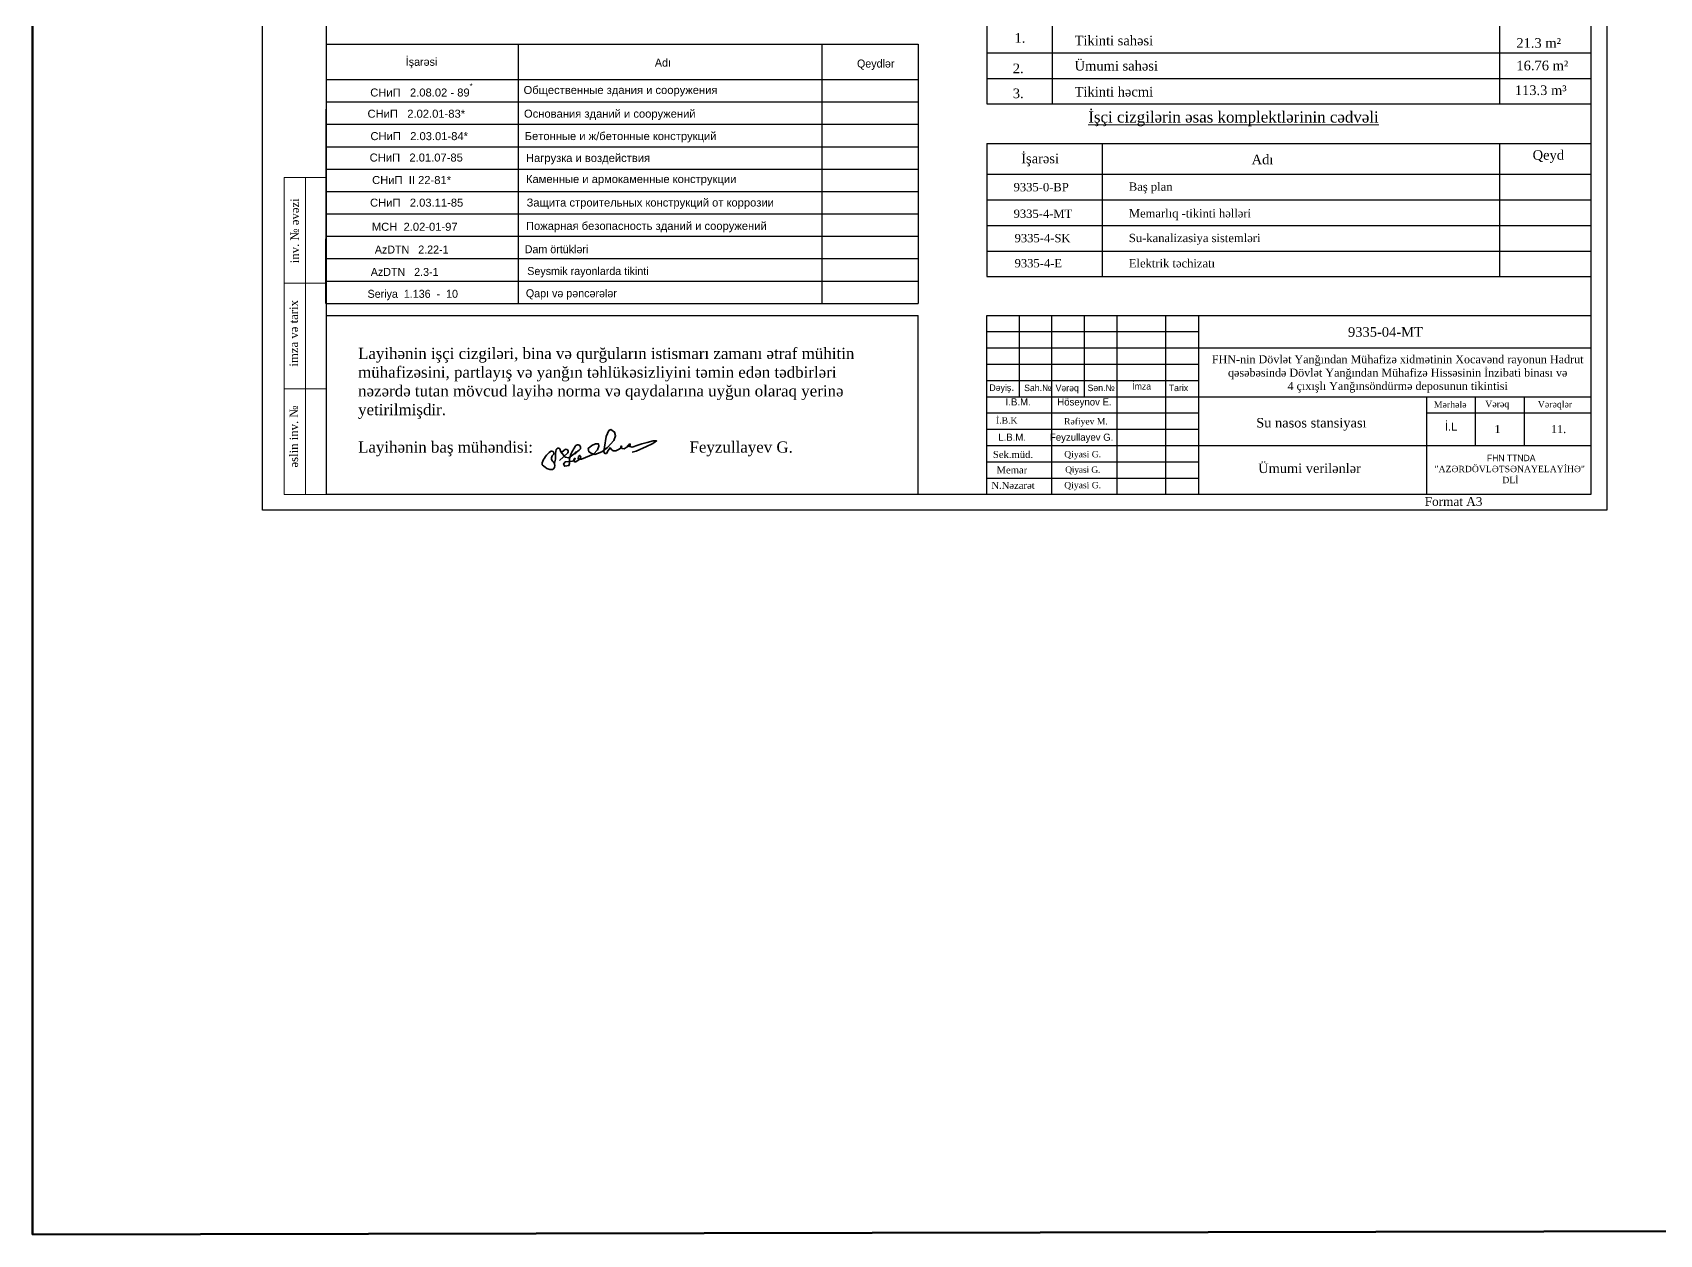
# Model space of a CAD drawing. Header units: millimetres. Extents: x 120281 to 1416367021, y -641565767 to 918373.
# Drawn here: x 440324 to 491145, y 687719 to 725287 of the extents above; entities that cross this region are included whole.
import ezdxf

# ---------------------------------------------------------------- set-up
doc = ezdxf.new("R2010")
doc.units = ezdxf.units.MM
for name, color, linetype, lineweight in [('0_Ном._пера__1', 7, 'Continuous', 35), ('0_Ном._пера__21', 7, 'Continuous', 35), ('0_Ном._пера__41', 7, 'Continuous', 25), ('0_Ном._пера__7', 7, 'Continuous', 25), ('Lines_Ном._пера__41', 7, 'Continuous', 25), ('перегородка', 130, 'Continuous', 20), ('перегородка_Ном._пера__1', 7, 'Continuous', 15), ('перегородка_Ном._пера__41', 7, 'Continuous', 25), ('размер', 90, 'Continuous', 40), ('размер2', 210, 'Continuous', 15)]:
    doc.layers.add(name, color=color, linetype=linetype, lineweight=lineweight)
doc.styles.add('ARIAL', font='arial.ttf')
doc.styles.add('Arial AzLat', font='AZLTM.TTF', dxfattribs={"height": 300})
doc.styles.get("Standard").update_dxf_attribs({"font": 'arial.ttf'})
doc.styles.add('Times New  Roman', font='times.ttf')
doc.styles.add('СГЕНЕРИР_СТИЛЬ_1', font='A3TI(LA).TTF')
doc.styles.add('СГЕНЕРИР_СТИЛЬ_2', font='AZLTM.TTF')

# ---------------------------------------------------------------- blocks, each defined once
blk = doc.blocks.new('feyzullayev g')
at = {"layer": '0_Ном._пера__21', "linetype": 'Continuous', "flags": 128}
for points in [[(2161177, -2567268), (2161323, -2567453), (2161447, -2567481), (2161806, -2567211, 1.24964), (2161669, -2567082, 0.079258), (2161472, -2567496), (2161472, -2567672), (2161453, -2567739), (2161306, -2567764), (2161270, -2567690), (2161328, -2567614), (2161564, -2567593), (2161617, -2567580), (2161668, -2567500), (2161649, -2567489), (2161614, -2567544), (2161643, -2567614), (2161687, -2567614), (2161835, -2567508), (2161854, -2567433), (2161826, -2567394), (2161775, -2567431), (2161764, -2567496), (2161794, -2567538), (2161880, -2567517), (2162288, -2567356), (2162421, -2567205), (2162467, -2567075), (2162457, -2566997), (2162353, -2566997), (2162231, -2567055), (2162111, -2567154), (2162136, -2567270), (2162228, -2567331), (2162339, -2567360), (2162428, -2567334), (2162579, -2567267), (2162764, -2567118), (2162985, -2566879), (2163044, -2566720), (2163009, -2566596), (2162885, -2566509), (2162815, -2566547), (2162726, -2566744), (2162670, -2567111), (2162646, -2567269), (2162680, -2567329), (2162729, -2567329), (2162796, -2567224), (2162854, -2567133), (2162904, -2567194), (2162966, -2567235), (2163050, -2567235), (2163169, -2567175), (2163255, -2567113), (2163243, -2567071), (2163218, -2567105), (2163261, -2567157), (2163335, -2567169), (2163401, -2567129), (2163543, -2567045), (2163543, -2567008), (2163507, -2567008), (2163449, -2567068), (2163604, -2567111), (2163806, -2567039), (2163943, -2566995), (2164117, -2566952), (2164332, -2566899), (2164442, -2566899), (2164381, -2566941), (2164292, -2567003), (2164098, -2567087), (2163743, -2567246), (2163607, -2567283)], [(2160943, -2567648, 0.20271), (2160995, -2567477, -0.083217), (2161018, -2567192, -0.540975), (2161137, -2567171), (2161177, -2567268)], [(2161197, -2567294), (2161289, -2567214, -1.034501), (2161409, -2567310), (2161124, -2567566)], [(2161708, -2567297), (2161689, -2567320, -0.434294), (2161666, -2567320, -0.160262), (2161667, -2567297), (2161674, -2567286), (2161688, -2567284), (2161699, -2567285)]]:
    blk.add_lwpolyline(points, format="xyb", dxfattribs=at)
blk.add_lwpolyline([(2160858, -2567472, -0.300634), (2160926, -2567365, 0.28025), (2160923, -2567277, 0.268779), (2160818, -2567258, 0.122192), (2160534, -2567643), (2160540, -2567710, 0.09999), (2160763, -2567869, 0.200398), (2160927, -2567856, 0.312914), (2160932, -2567628, -0.293794)], format="xyb", close=True, dxfattribs=at)

msp = doc.modelspace()

# ---------------------------------------------------------------- linework, layer by layer
at = {"color": 244, "lineweight": 53, "true_color": 0x991b1e}
msp.add_lwpolyline([(440324.24024, 757119.90004), (681637.27816, 757603.30928), (681637.27816, 688202.32989), (440324.24024, 687718.92066)], close=True, dxfattribs=at)
at = {"layer": '0_Ном._пера__41', "color": 0, "linetype": 'Continuous'}
msp.add_line((489005.7444, 723784.5799), (489005.7444, 720135.12579), dxfattribs=at)
at = {"layer": 'Lines_Ном._пера__41', "linetype": 'Continuous'}
msp.add_line((449482.2091, 716812.61026), (449505.7444, 724918.86563), dxfattribs=at)
at = {"layer": 'перегородка_Ном._пера__41', "color": 0, "linetype": 'Continuous'}
msp.add_line((489005.7444, 722535.12579), (489005.7444, 720135.12579), dxfattribs=at)
at = {"layer": 'размер', "color": 0, "lineweight": 30}
for p, q in [((470134.33331, 726702.01297), (470134.33331, 723052.55886)), ((472174.24052, 726702.01297), (472174.24052, 723052.55886)), ((486151.68477, 726702.01297), (486151.68477, 723052.55886)), ((449505.7444, 724918.86563), (467989.66058, 724918.75795)), ((455489.66058, 724918.75795), (455489.66058, 717518.75795)), ((464989.66058, 717518.75795), (464989.66058, 724918.75795)), ((467989.66058, 724918.65027), (467989.66058, 716818.75795)), ((470134.33331, 724652.55886), (489005.7444, 724652.55886)), ((449489.66058, 723818.75795), (467989.66058, 723818.75795)), ((470134.33331, 723852.55886), (489005.7444, 723852.55886)), ((449489.66058, 723118.75795), (467989.66058, 723118.75795)), ((470134.33331, 723052.55886), (489005.7444, 723052.55886)), ((449489.66058, 722418.75795), (467989.66058, 722418.75795)), ((449489.66058, 721718.75795), (467989.66058, 721718.75795)), ((455489.66058, 721818.75795), (455489.66058, 721018.75795)), ((470134.33331, 721815.72942), (489005.7444, 721815.72942)), ((470134.33331, 721815.72942), (470134.33331, 717655.72942)), ((473734.49535, 721815.72942), (473734.49535, 717655.72942)), ((486151.68477, 721815.72942), (486151.68477, 717655.72942)), ((489005.7444, 721959.85285), (489005.7444, 717799.85285)), ((449489.66058, 721018.75795), (467989.66058, 721018.75795)), ((449489.66058, 721018.75795), (467989.66058, 721018.75795)), ((455489.66058, 721018.75795), (455489.66058, 720318.75795)), ((455489.66058, 721018.75795), (455489.66058, 720318.75795)), ((470134.33331, 720855.72942), (489005.7444, 720855.72942)), ((449489.66058, 720318.75795), (467989.66058, 720318.75795)), ((455489.66058, 720318.75795), (455489.66058, 716818.75795)), ((455489.66058, 720318.75795), (455489.66058, 718268.75795)), ((470134.33331, 720055.72942), (489005.7444, 720055.72942)), ((449489.66058, 719618.75795), (467989.66058, 719618.75795)), ((449489.66058, 719618.75795), (467989.66058, 719618.75795)), ((470134.33331, 719255.72942), (489005.7444, 719255.72942)), ((449489.66058, 718918.75795), (467989.66058, 718918.75795)), ((449489.66058, 718918.75795), (467989.66058, 718918.75795)), ((449489.66058, 718218.75795), (467989.66058, 718218.75795)), ((449489.66058, 718218.75795), (467989.66058, 718218.75795)), ((470134.33331, 718455.72942), (489005.7444, 718455.72942)), ((470134.33331, 718455.72942), (489005.7444, 718455.72942)), ((470134.33331, 717655.72942), (489005.7444, 717655.72942)), ((449489.66058, 717518.75795), (467989.66058, 717518.75795)), ((449489.66058, 717518.75795), (467989.66058, 717518.75795)), ((464989.66058, 716818.75795), (464989.66058, 717518.75795)), ((449489.66058, 716818.75795), (467989.66058, 716818.75795)), ((449489.66058, 716818.75795), (467989.66058, 716818.75795)), ((449489.66058, 716818.75795), (467989.66058, 716818.75795)), ((449489.66058, 716818.75795), (467989.66058, 716818.75795)), ((449505.7444, 716446.41858), (467989.66058, 716446.41858)), ((467989.66058, 710852.39221), (467989.66058, 716446.41858)), ((470134.33331, 716446.41858), (489005.7444, 716446.41858)), ((470134.33331, 710852.39112), (470134.33331, 716446.41858)), ((471151.42921, 713903.67883), (471151.42921, 716446.41858)), ((472168.52512, 710852.39112), (472168.52512, 716446.41858)), ((473185.62102, 713903.67883), (473185.62102, 716446.41858)), ((474202.71692, 710852.39112), (474202.71692, 716446.41858)), ((475728.36078, 710852.39112), (475728.36078, 716446.41858)), ((476745.45668, 716446.41858), (476745.45668, 710852.39112)), ((470134.33331, 715937.87063), (476745.45668, 715937.87063)), ((470134.33331, 715429.32268), (489005.7444, 715429.32268)), ((470134.33331, 714920.77473), (476745.45668, 714920.77473)), ((470134.33331, 714412.22678), (476745.45668, 714412.22678)), ((470134.33331, 713903.67883), (489005.7444, 713903.67883)), ((483865.128, 713903.67883), (483865.128, 710852.39112)), ((485390.77186, 713903.67883), (485390.77186, 712378.03497)), ((486916.41571, 713903.67883), (486916.41571, 712378.03497)), ((470134.33331, 713395.13087), (476745.45668, 713395.13087)), ((483865.128, 713395.13087), (489005.7444, 713395.13087)), ((470134.33331, 712886.58292), (476745.45668, 712886.58292)), ((470134.33331, 712378.03497), (489005.7444, 712378.03497)), ((470134.33331, 711869.48702), (476745.45668, 711869.48702)), ((470134.33331, 711360.93907), (476745.45668, 711360.93907))]:
    msp.add_line(p, q, dxfattribs=at)
at = {"layer": 'размер', "color": 0, "lineweight": 13}
for p, q in [((448185.7444, 710852.39221), (448185.7444, 720752.39221)), ((449505.7444, 720752.39221), (448185.7444, 720752.39221)), ((448845.7444, 710852.39221), (448845.7444, 720752.39221)), ((449505.7444, 717452.39221), (448185.7444, 717452.39221)), ((449505.7444, 714152.39221), (448185.7444, 714152.39221)), ((449505.7444, 710852.39221), (448185.7444, 710852.39221))]:
    msp.add_line(p, q, dxfattribs=at)
at = {"layer": 'размер', "color": 0, "lineweight": 30}
for points in [[(447505.7444, 740052.39221), (489505.7444, 740052.39221), (489505.7444, 710352.39221), (447505.7444, 710352.39221)], [(449505.7444, 739552.39221), (489005.7444, 739552.39221), (489005.7444, 710852.39221), (449505.7444, 710852.39221)]]:
    msp.add_lwpolyline(points, close=True, dxfattribs=at)

# ---------------------------------------------------------------- block references
at = {"xscale": 0.9151579331307753, "yscale": 0.9151579331307753, "zscale": 0.9151579331307753}
msp.add_blockref('feyzullayev g', (-1520989.30359, 3061639.66578), dxfattribs=at)

# ---------------------------------------------------------------- texts
at = {"color": 0, "attachment_point": 5, "style": 'Times New  Roman'}
for s, width, heights, insert, char_height in [('{\\fTimes New Roman|b0|i0|c238|p18;İ.B.K}', 2100.6361363, [0], (470756.33624, 713160.12635), 198.4166603), ('{\\fTimes New Roman|b0|i0|c238|p18;Rəfiyev M.}', 4859.3539628, [0], (473229.30575, 713102.02278), 198.4166603), ('{\\fTimes New Roman|b0|i0|c238|p18;Sek.müd.}', 1828.3507812, [396.27421], (470951.25196, 712096.59802), 219.7635705), ('{\\fTimes New Roman|b0|i0|c238|p18;Qiyasi G.}', 5536.6243382, [0], (473127.73203, 712074.91216), 198.4166603), ('{\\fTimes New Roman|b0|i0|c238|p18;  }{\\fTimes New Roman|b0|i0|c238|p18;Memar}', 1828.3507812, [396.27421], (470834.41649, 711613.30043), 219.7635705), ('{\\T0.95;Qiyasi G\\fTimes New Roman|b0|i0|c238|p18;.}', 5536.6243382, [0], (473127.73203, 711591.61456), 198.4166603), ('{\\fTimes New Roman|b0|i0|c238|p18;N.Nəzarət}', 1828.3507812, [396.27421], (470951.25196, 711130.00283), 219.7635705), ('{\\fTimes New Roman|b0|i0|c238|p18;Qiyasi G.}', 5536.6243382, [0], (473127.73203, 711108.31697), 198.4166603)]:
    msp.add_mtext_dynamic_manual_height_columns(s, width=width, gutter_width=1, heights=heights, dxfattribs=dict(at, insert=insert, char_height=char_height))
at = {"layer": '0_Ном._пера__1', "color": 0, "linetype": 'Continuous'}
for s, insert, char_height, attachment_point, style in [('{\\fTimes New Roman|b0|i0|c238|p18;21.\\fTimes New Roman|b0|i0|c0|p18;3 m²}', (486674.35009, 724805.14973), 300, 7, 'СГЕНЕРИР_СТИЛЬ_2'), ('{\\fTimes New Roman|b0|i0|c0|p18;16.76 m²}', (486675.5506, 724098.78302), 300, 7, 'СГЕНЕРИР_СТИЛЬ_2'), ('{\\fTimes New Roman|b0|i0|c238|p18;11\\fTimes New Roman|b0|i0|c0|p18;3\\fTimes New Roman|b0|i0|c238|p18;.\\fTimes New Roman|b0|i0|c0|p18;3\\fTimes New Roman|b0|i0|c204|p18; m³}', (486625.08938, 723326.24322), 300, 7, 'СГЕНЕРИР_СТИЛЬ_2'), ('9335-04-MT', (481415.12778, 716077.34705), 300, 1, 'Times New  Roman'), ('Mərhələ', (484096.09488, 713761.50909), 203.419181, 1, 'Times New  Roman'), ('Vərəq', (485702.47551, 713778.77184), 203.419181, 1, 'Times New  Roman'), ('Vərəqlər', (487344.35787, 713771.0372), 203.419181, 1, 'Times New  Roman'), ('{1}', (485991.62598, 713018.26934), 250, 1, 'Times New  Roman'), ('{\\fTimes New Roman|b0|i0|c238|p18;1}1{\\fTimes New Roman|b0|i0|c238|p18;.}', (487759.78944, 713018.26934), 250, 1, 'Times New  Roman')]:
    msp.add_mtext(s, dxfattribs=dict(at, insert=insert, char_height=char_height, attachment_point=attachment_point, style=style))
at = {"layer": '0_Ном._пера__1', "color": 0, "linetype": 'Continuous', "insert": (484440.30522, 713096.57841), "char_height": 254.2739757, "width": 445.3217387, "attachment_point": 1, "style": 'СГЕНЕРИР_СТИЛЬ_2'}
msp.add_mtext('{\\fArial|b0|i0|c0|p34;İ.L}', dxfattribs=at)
at = {"layer": '0_Ном._пера__1', "color": 0, "linetype": 'Continuous', "insert": (484121.90907, 712088.84249), "char_height": 200, "width": 5066.5513294, "attachment_point": 1, "line_spacing_factor": 1.032836, "style": 'Times New  Roman'}
msp.add_mtext('{\\fAzL Times|b0|i0|c204|p18;                      FHN TTNDA}\\P"AZƏRDÖVLƏT{\\fTimes New Roman|b0|i0|c238|p18;S}Ə{\\fTimes New Roman|b0|i0|c238|p18;NAYE}LAYİHƏ"\\P                            DLİ', dxfattribs=at)
at = {"layer": '0_Ном._пера__7', "color": 0, "linetype": 'Continuous', "char_height": 300, "attachment_point": 7, "style": 'СГЕНЕРИР_СТИЛЬ_2'}
for s, insert in [('{\\fTimes New Roman|b0|i0|c0|p18;1.}', (470997.36568, 724962.25462)), ('{\\fTimes New Roman|b0|i0|c0|p18;2.}', (470945.80729, 724008.24776)), ('{\\fTimes New Roman|b0|i0|c0|p18;3.}', (470945.80729, 723228.50787))]:
    msp.add_mtext(s, dxfattribs=dict(at, insert=insert))
at = {"layer": 'перегородка', "color": 0, "char_height": 260, "attachment_point": 7, "style": 'Arial AzLat'}
for s, insert, width in [('{\\fTimes New Roman|b0|i0|c0|p18;9335\\fTimes New Roman|b0|i0|c204|p18;-\\fTimes New Roman|b0|i0|c238|p18;0-BP}', (470970.15465, 720319.85722), 1648.1109329), ('{\\fTimes New Roman|b0|i0|c238|p18;Baş plan}', (474570.3167, 720255.60758), 4544.8357502), ('{\\fTimes New Roman|b0|i0|c0|p18;9335\\fTimes New Roman|b0|i0|c204|p18;-\\fTimes New Roman|b0|i0|c0|p18;4\\fTimes New Roman|b0|i0|c238|p18;-MT}', (470970.15465, 719489.32924), 1648.1109329), ('{\\fTimes New Roman|b0|i0|c238|p18;Memarlıq -tikinti həlləri}', (474570.3167, 719421.43782), 4544.8357502), ('{\\fTimes New Roman|b0|i0|c0|p18;9335\\fTimes New Roman|b0|i0|c204|p18;-\\fTimes New Roman|b0|i0|c0|p18;4\\fTimes New Roman|b0|i0|c238|p18;-SK}', (471001.29495, 718727.20706), 1648.1109329), ('{\\fTimes New Roman|b0|i0|c238|p18;Su-kanalizasiya sistemləri}', (474570.3167, 718649.63554), 4544.8357502), ('{\\fTimes New Roman|b0|i0|c0|p18;9335\\fTimes New Roman|b0|i0|c204|p18;-\\fTimes New Roman|b0|i0|c0|p18;4\\fTimes New Roman|b0|i0|c238|p18;-E}', (471001.29495, 717942.39499), 1648.1109329), ('{\\fTimes New Roman|b0|i0|c238|p18;Elektrik təchizatı}', (474570.3167, 717940.44441), 3337.0129397)]:
    msp.add_mtext(s, dxfattribs=dict(at, insert=insert, width=width))
at = {"layer": 'перегородка', "color": 0, "insert": (476968.46636, 715198.40477), "char_height": 250, "width": 11997.9815483, "attachment_point": 1}
msp.add_mtext('\\pxqc;{\\fTimes New Roman|b0|i0|c0|p18;FHN\\fTimes New Roman|b0|i0|c238|p18;-nin Dövlət Yanğından Mühafizə xidmətinin \\fTimes New Roman|b0|i0|c0|p18;Xo\\fTimes New Roman|b0|i0|c238|p18;cavənd rayonun Hadrut qəsəbəsində Dövlət Yanğından Mühafizə Hissəsinin İnzibati binası və \\P4 çıxışlı \\fTimes New Roman|b0|i0|c0|p18;Y\\fTimes New Roman|b0|i0|c238|p18;anğın\\fTimes New Roman|b0|i0|c0|p18;s\\fTimes New Roman|b0|i0|c238|p18;öndürmə deposunun tikintisi}', dxfattribs=at)
at = {"layer": 'перегородка', "color": 0, "char_height": 297.5005516, "attachment_point": 1}
for s, insert in [('{\\fTimes New Roman|b0|i0|c238|p18;Su nasos stansiyası}', (478549.09157, 713238.96895)), ('{\\fTimes New Roman|b0|i0|c238|p18;Ümumi verilənlər}', (478612.31413, 711815.66472))]:
    msp.add_mtext(s, dxfattribs=dict(at, insert=insert))
at = {"layer": 'перегородка_Ном._пера__1', "color": 0, "linetype": 'Continuous'}
for s, insert, char_height, attachment_point, style in [('{\\fTimes New Roman|b0|i0|c0|p18;Tikinti sahəsi}', (472875.39935, 724882.16086), 300, 7, 'СГЕНЕРИР_СТИЛЬ_2'), ('{\\fTimes New Roman|b0|i0|c0|p18;Ümumi sahəsi}', (472875.39935, 724092.79477), 300, 7, 'СГЕНЕРИР_СТИЛЬ_2'), ('{\\fTimes New Roman|b0|i0|c0|p18;Tikinti həcmi}', (472875.39935, 723282.16086), 300, 7, 'СГЕНЕРИР_СТИЛЬ_2'), ('{\\Lİşçi cizgilərin əsas komplektlərinin cədvəli}', (473303.73027, 722356.22155), 350, 7, 'Times New  Roman'), ('{\\fTimes New Roman|b0|i0|c238|p18;İşarəsi}', (471207.68054, 721101.72031), 300, 7, 'Times New  Roman'), ('{\\fTimes New Roman|b0|i0|c238|p18;Adı}', (478405.10496, 721164.25462), 300, 7, 'Times New  Roman'), ('{\\fTimes New Roman|b0|i0|c238|p18;Qeyd}', (487183.9427, 721212.00252), 300, 7, 'Times New  Roman'), ('{Dəyiş\\H1.250000x;.}', (470215.51146, 714339.31755), 203.4191806, 1, 'СГЕНЕРИР_СТИЛЬ_2'), ('{Sah.№}', (471299.46845, 714281.89892), 203.419181, 1, 'СГЕНЕРИР_СТИЛЬ_2'), ('{Vərəq}', (472281.4243, 714278.70036), 203.419181, 1, 'СГЕНЕРИР_СТИЛЬ_2'), ('{Sən.№}', (473280.88667, 714282.00593), 203.419181, 1, 'СГЕНЕРИР_СТИЛЬ_2'), ('{İmza}', (474675.35519, 714332.24576), 203.419181, 1, 'СГЕНЕРИР_СТИЛЬ_2'), ('{Tarix}', (475816.94282, 714281.89892), 203.419181, 1, 'СГЕНЕРИР_СТИЛЬ_2'), ('{\\fArial|b0|i0|c0|p34;  İ}.B.M.          Höseynov E.', (470545.53472, 713852.94036), 223.7610987, 1, 'СГЕНЕРИР_СТИЛЬ_2'), (' L.B.M.         Feyzullayev G.', (470410.0796, 712750.34238), 223.7610987, 1, 'СГЕНЕРИР_СТИЛЬ_2')]:
    msp.add_mtext(s, dxfattribs=dict(at, insert=insert, char_height=char_height, attachment_point=attachment_point, style=style))
at = {"layer": 'перегородка_Ном._пера__1', "color": 0, "linetype": 'Continuous', "insert": (450493.89064, 712039.62947), "char_height": 350, "width": 18327.7082203, "attachment_point": 7, "line_spacing_factor": 1.003492, "style": 'Times New  Roman'}
msp.add_mtext('\\A1;{\\fTimes New Roman|b0|i0|c204|p22;Layihənin i\\fTimes New Roman|b0|i0|c0|p22;ş\\fTimes New Roman|b0|i0|c204|p22;çi cizgiləri, bina və qur\\fTimes New Roman|b0|i0|c0|p22;ğ\\fTimes New Roman|b0|i0|c204|p22;ular\\fTimes New Roman|b0|i0|c0|p22;ı\\fTimes New Roman|b0|i0|c204|p22;n istismar\\fTimes New Roman|b0|i0|c0|p22;ı \\fTimes New Roman|b0|i0|c204|p22;zaman\\fTimes New Roman|b0|i0|c0|p22;ı \\fTimes New Roman|b0|i0|c204|p22;ətraf mühitin \\Pmühafizəsini, partlay\\fTimes New Roman|b0|i0|c0|p22;ış \\fTimes New Roman|b0|i0|c204|p22;və yan\\fTimes New Roman|b0|i0|c0|p22;ğı\\fTimes New Roman|b0|i0|c204|p22;n təhlükəsizliyini təmin edən tədbirləri \\Pnəzərdə tutan mövcud layihə norma və qaydalar\\fTimes New Roman|b0|i0|c0|p22;ı\\fTimes New Roman|b0|i0|c204|p22;na uy\\fTimes New Roman|b0|i0|c0|p22;ğ\\fTimes New Roman|b0|i0|c204|p22;un olaraq yerinə \\Pyetirilmi\\fTimes New Roman|b0|i0|c0|p22;ş\\fTimes New Roman|b0|i0|c204|p22;dir.\\P\\fArial|b0|i0|c204|p38;\\P\\fTimes New Roman|b0|i0|c204|p22;Layihənin ba\\fTimes New Roman|b0|i0|c0|p22;ş \\fTimes New Roman|b0|i0|c204|p22;mühəndisi:                                     Feyzullayev G.}', dxfattribs=at)
at = {"layer": 'размер', "color": 0, "lineweight": 30, "char_height": 250}
for s, insert, attachment_point, style in [('{İşarəsi}', (451983.40204, 724332.81808), 4, 'СГЕНЕРИР_СТИЛЬ_1'), ('{Adı}', (459764.49963, 724343.98951), 4, 'СГЕНЕРИР_СТИЛЬ_1'), ('{Qeydlər}', (466077.75445, 724278.81324), 4, 'СГЕНЕРИР_СТИЛЬ_1'), ('{СНиП   2.08.02 - 89\\A1{\\H0.7x;\\S*^  ;}}', (450872.95344, 723494.88254), 4, 'ARIAL'), ('{Общественные здания и сооружения}', (455663.23367, 723452.49998), 4, 'ARIAL'), ('{СНиП   2.02.01-83*}', (450788.46621, 722746.95503), 4, 'ARIAL'), ('{Основания зданий и сооружений}', (455675.25689, 722713.09741), 4, 'ARIAL'), ('{СНиП   2.03.01-84*}', (450879.38081, 722045.86243), 4, 'ARIAL'), ('{Бетонные и ж/бетонные конструкций}', (455698.45016, 722012.57669), 4, 'ARIAL'), ('{СНиП   2.01.07-85}', (450854.7584, 721377.2767), 4, 'ARIAL'), ('{Нагрузка и воздействия}', (455738.17173, 721328.07405), 4, 'ARIAL'), ('{СНиП  II 22-81*}', (450932.43795, 720673.86405), 4, 'ARIAL'), ('{Каменные и армокаменные конструкции}', (455738.17173, 720668.84566), 4, 'ARIAL'), ('{СНиП   2.03.11-85}', (450867.32596, 719967.36343), 4, 'ARIAL'), ('{Защита строительных конструкций от коррозии}', (455757.2921, 719934.47383), 4, 'ARIAL'), ('{MCH  2.02-01-97}', (450924.12329, 719213.47506), 4, 'ARIAL'), ('{Пожарная безопасность зданий и сооружений}', (455738.17173, 719204.82409), 4, 'ARIAL'), ('{АzDTN   2.22-1}', (451016.83643, 718503.2359), 4, 'СГЕНЕРИР_СТИЛЬ_1'), ('{Dam örtükləri   }', (455698.45016, 718512.28628), 4, 'СГЕНЕРИР_СТИЛЬ_1'), ('{АzDTN   2.3-1}', (450889.87495, 717801.60121), 4, 'СГЕНЕРИР_СТИЛЬ_1'), ('{Seysmik rayonlarda tikinti}', (459568.17264, 717794.03151), 6, 'СГЕНЕРИР_СТИЛЬ_1'), ('{Seriya  1.136  -  10}', (450789.37373, 717082.05544), 4, 'СГЕНЕРИР_СТИЛЬ_1'), ('{Qapı və pəncərələr}', (458577.89107, 717099.33777), 6, 'СГЕНЕРИР_СТИЛЬ_1')]:
    msp.add_mtext(s, dxfattribs=dict(at, insert=insert, attachment_point=attachment_point, style=style))
at = {"layer": 'размер', "color": 0, "char_height": 264, "attachment_point": 1, "rotation": 90, "style": 'Times New  Roman'}
for s, insert in [('{\\fTimes New Roman|b0|i0|c238|p18;inv. \\fTimes New Roman|b0|i0|c162|p18;№} {\\fTimes New Roman|b0|i0|c238|p18;əvəzi}', (448381.52839, 718074.91079)), ('{\\fTimes New Roman|b0|i0|c238|p18;imza və tarix}', (448353.08969, 714843.79352)), ('{\\fTimes New Roman|b0|i0|c238|p18;əslin inv. \\fTimes New Roman|b0|i0|c162|p18;№}', (448354.70947, 711688.70081))]:
    msp.add_mtext(s, dxfattribs=dict(at, insert=insert))
at = {"layer": 'размер2', "color": 0, "lineweight": 30, "insert": (484713.91162, 710627.23207), "char_height": 273.651049, "attachment_point": 5, "style": 'Times New  Roman'}
msp.add_mtext_dynamic_manual_height_columns('Format A3', width=2621.5811642, gutter_width=1, heights=[0], dxfattribs=at)

doc.saveas('drawing.dxf')
